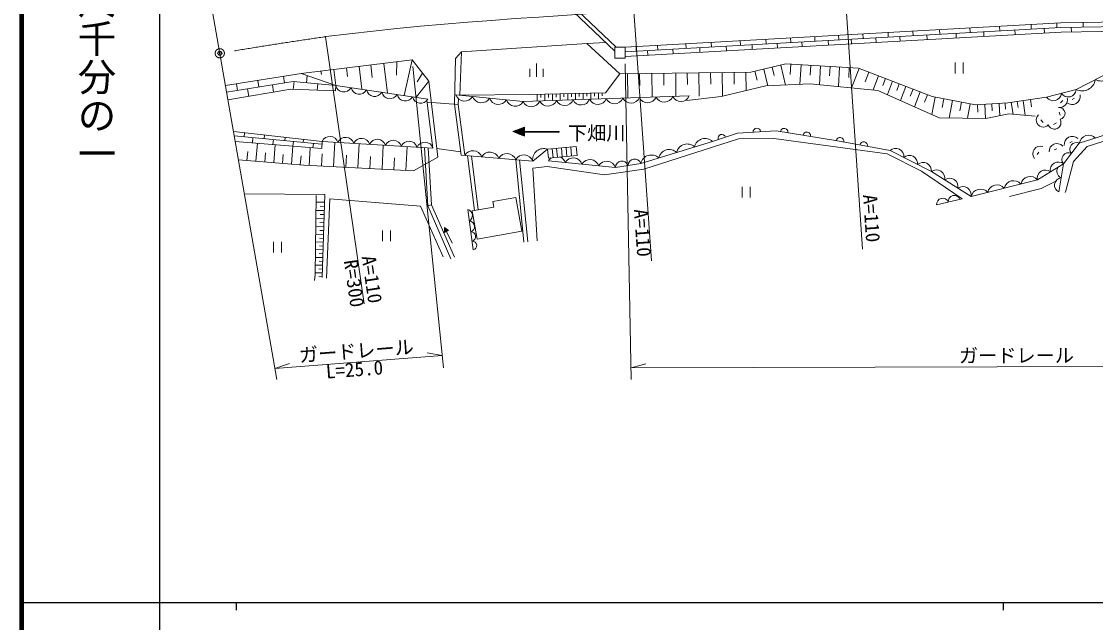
# Model space of a CAD drawing. Units: millimetres, scale not verified. Extents: x 40000 to 680000, y 20000 to 380000.
# Drawn here: x 40000 to 180022, y 202409 to 280706 of the extents above; entities that cross this region are included whole.
import ezdxf
from ezdxf.enums import TextEntityAlignment as Align

# ---------------------------------------------------------------- set-up
doc = ezdxf.new("R2010")
doc.units = ezdxf.units.MM
doc.header["$LTSCALE"] = 1000
doc.header["$PDMODE"] = 32
doc.header["$PDSIZE"] = 500
doc.linetypes.add('CHAIN', pattern=[18.5, 12, -1.5, 3.5, -1.5])
for name, color, linetype, lineweight in [('M-BGD', 7, 'Continuous', 13), ('M-BMK', 2, 'CHAIN', 13), ('M-STR-HTXT', 7, 'Continuous', 13), ('M-TTL', 2, 'Continuous', 140), ('M-TTL-BAND', 7, 'Continuous', 25)]:
    doc.layers.add(name, color=color, linetype=linetype, lineweight=lineweight)
doc.layers.add('M-BMK-HTXT', color=7, linetype='Continuous')
doc.layers.add('M-OTRS', color=6, linetype='Continuous')
doc.styles.add('@ＭＳ ゴシック', font='')
doc.styles.add('ＭＳ ゴシック', font='')
doc.styles.get('@ＭＳ ゴシック').set_extended_font_data('@MS Gothic')
doc.styles.get('ＭＳ ゴシック').set_extended_font_data('MS Gothic')

msp = doc.modelspace()

# ---------------------------------------------------------------- linework, layer by layer
at = {"layer": 'M-BGD'}
for p, q in [((117349, 276848), (108280, 285489)), ((117533, 277365), (108958, 285534)), ((167543, 279490), (167510, 280089)), ((171648, 279720), (171615, 280319)), ((174998, 279908), (174964, 280507)), ((178429, 279982), (178419, 280582)), ((143444, 278139), (143410, 278739)), ((146541, 278313), (146508, 278912)), ((149731, 278492), (149697, 279091)), ((153009, 278676), (152975, 279275)), ((154512, 278760), (154546, 278161)), ((156229, 278856), (156195, 279455)), ((158042, 278958), (158075, 278359)), ((159710, 279051), (159676, 279650)), ((161836, 279170), (161869, 278571)), ((163667, 279273), (163633, 279872)), ((165443, 279372), (165477, 278773)), ((169512, 279600), (169546, 279001)), ((173337, 279815), (173370, 279216)), ((176867, 279958), (176876, 279358)), ((113710, 277829), (116181, 277962)), ((120153, 276834), (120119, 277433)), ((122970, 276992), (122937, 277591)), ((126652, 277198), (126618, 277797)), ((128415, 277297), (128449, 276698)), ((129947, 277383), (129914, 277982)), ((131873, 277491), (131906, 276892)), ((133746, 277596), (133713, 278195)), ((135245, 277680), (135278, 277081)), ((137095, 277784), (137061, 278383)), ((138536, 277864), (138570, 277265)), ((140299, 277963), (140265, 278562)), ((141727, 278043), (141760, 277444)), ((145163, 278236), (145196, 277637)), ((148178, 278405), (148211, 277806)), ((151400, 278585), (151434, 277986)), ((121624, 276917), (121657, 276318)), ((124906, 277101), (124940, 276502)), ((80721, 274457), (80973, 272383)), ((82360, 274656), (82495, 273541)), ((84019, 274857), (84380, 271877)), ((85528, 275041), (85725, 273417)), ((87253, 275250), (87723, 271382)), ((88929, 275454), (88872, 273707)), ((90927, 275696), (89872, 271063)), ((106272, 273477), (106272, 274527)), ((107147, 273477), (107147, 275227)), ((108022, 273477), (108022, 274527)), ((136792, 274504), (137312, 272320)), ((137884, 274764), (138144, 273672)), ((138976, 275024), (139595, 272422)), ((140294, 275141), (140216, 273806)), ((141629, 275063), (141480, 272506)), ((142907, 274989), (142833, 273711)), ((144186, 274915), (144042, 272450)), ((145418, 274843), (145346, 273611)), ((146650, 274771), (146502, 272220)), ((147926, 274697), (147852, 273421)), ((149197, 274601), (148218, 272059)), ((161725, 275349), (161725, 273949)), ((162775, 275349), (162775, 273949)), ((74302, 272711), (74165, 273573)), ((77137, 272733), (77223, 273674)), ((79043, 274253), (79099, 273790)), ((92277, 273987), (91564, 272837)), ((118998, 273920), (119034, 270740)), ((120588, 273938), (120606, 272348)), ((122179, 273956), (122214, 270849)), ((123732, 273974), (123750, 272420)), ((125286, 273991), (125320, 270956)), ((126803, 274009), (126821, 272491)), ((128321, 274026), (128355, 270988)), ((129840, 274043), (129857, 272524)), ((131358, 274060), (131393, 270973)), ((132902, 274078), (132920, 272534)), ((134446, 274095), (134473, 271702)), ((135628, 274228), (135905, 273063)), ((150468, 274111), (149979, 272840)), ((151739, 273622), (151036, 271795)), ((152653, 273270), (152301, 272356)), ((177488, 271837), (182513, 274405)), ((68173, 271734), (68037, 272593)), ((69462, 271940), (69620, 270954)), ((70965, 272179), (70828, 273039)), ((72704, 272456), (72857, 271498)), ((75531, 272880), (75438, 271865)), ((78645, 272595), (78568, 271747)), ((80973, 272383), (92982, 270602)), ((93108, 272936), (91466, 270827)), ((153567, 272918), (152895, 271175)), ((154438, 272583), (154103, 271711)), ((155310, 272247), (154602, 270407)), ((156230, 271893), (155876, 270973)), ((173651, 270843), (177488, 271837)), ((93644, 264225), (92859, 270425)), ((96626, 271140), (105405, 270271)), ((96944, 269912), (96968, 270634)), ((105405, 270271), (127063, 271016)), ((107217, 271233), (107237, 270334)), ((107716, 271244), (107726, 270795)), ((108216, 271255), (108236, 270368)), ((108716, 271267), (108726, 270823)), ((109216, 271278), (109236, 270402)), ((109716, 271289), (109726, 270851)), ((110216, 271300), (110235, 270437)), ((110716, 271311), (110725, 270880)), ((111216, 271322), (111234, 270471)), ((111715, 271333), (111725, 270908)), ((112215, 271345), (112234, 270506)), ((112715, 271356), (112725, 270936)), ((113215, 271367), (113233, 270540)), ((113715, 271378), (113724, 270965)), ((114215, 271389), (114233, 270574)), ((114715, 271400), (114724, 270993)), ((115215, 271411), (115232, 270609)), ((115714, 271422), (115723, 271021)), ((157150, 271538), (156402, 269597)), ((158120, 271165), (157747, 270194)), ((159110, 270856), (158674, 268575)), ((160250, 270638), (160032, 269498)), ((161391, 270420), (160953, 268130)), ((169808, 270279), (169921, 269509)), ((170577, 270392), (170858, 268485)), ((171531, 270532), (171671, 269578)), ((175472, 270118), (175762, 270422)), ((176984, 270542), (177300, 270728)), ((196924, 270982), (177909, 264846)), ((92889, 270186), (96944, 269912)), ((97301, 263313), (96460, 269945)), ((97786, 263272), (96944, 269912)), ((162536, 270201), (162317, 269057)), ((163681, 269983), (163320, 268098)), ((164627, 269867), (164683, 268909)), ((165584, 269923), (165694, 268066)), ((166513, 269978), (166567, 269049)), ((167441, 270032), (167535, 268431)), ((168242, 270079), (168289, 269279)), ((169038, 270165), (169264, 268626)), ((175418, 268512), (175303, 268877)), ((172892, 267882), (173181, 267548)), ((174536, 267289), (174927, 267490)), ((69016, 265678), (69066, 266208)), ((104078, 266371), (105584, 266954)), ((105571, 265754), (104078, 266371)), ((104177, 266330), (105577, 266314)), ((104178, 266410), (105578, 266394)), ((104376, 266247), (105576, 266234)), ((104379, 266487), (105579, 266474)), ((104575, 266165), (105575, 266154)), ((104580, 266565), (105580, 266554)), ((104774, 266083), (105574, 266074)), ((104781, 266643), (105581, 266634)), ((104982, 266721), (105582, 266714)), ((105183, 266799), (105583, 266794)), ((105383, 266876), (105583, 266874)), ((105584, 266954), (105571, 265754)), ((110077, 266265), (105577, 266314)), ((110076, 266225), (105577, 266274)), ((110078, 266385), (105578, 266434)), ((110078, 266345), (105578, 266394)), ((110077, 266305), (105578, 266354)), ((110076, 266225), (110078, 266385)), ((67735, 265800), (79174, 264711)), ((70165, 265569), (70101, 264893)), ((70558, 262515), (70748, 264839)), ((71626, 265430), (71672, 265921)), ((72846, 265313), (72785, 264670)), ((72880, 262324), (73070, 264647)), ((74354, 265170), (74397, 265622)), ((75449, 265066), (75391, 264454)), ((76742, 264943), (76782, 265359)), ((78054, 264818), (77999, 264238)), ((93644, 264225), (79192, 265094)), ((80694, 261800), (80860, 264994)), ((83862, 261635), (84027, 264803)), ((104974, 266001), (105573, 265994)), ((105173, 265919), (105573, 265914)), ((105372, 265837), (105572, 265834)), ((130086, 265094), (120741, 262223)), ((177909, 264846), (175839, 262168)), ((176991, 265083), (176664, 264916)), ((69396, 262611), (69491, 263773)), ((71719, 262420), (71814, 263581)), ((74040, 262229), (74135, 263389)), ((75200, 262134), (75391, 264454)), ((77500, 261966), (77620, 264269)), ((79097, 261883), (79180, 263480)), ((82278, 261718), (82360, 263302)), ((87004, 261472), (87168, 264614)), ((90121, 261310), (90284, 264427)), ((92962, 256686), (92538, 264291)), ((93457, 256804), (93041, 264261)), ((94163, 264153), (97249, 263723)), ((106648, 262527), (97301, 263313)), ((99060, 256092), (98142, 263242)), ((108594, 264059), (106648, 262527)), ((109303, 262964), (109193, 264116)), ((109871, 263018), (109761, 264170)), ((110506, 263078), (110396, 264231)), ((111107, 263135), (110997, 264288)), ((111720, 263194), (111610, 264346)), ((172630, 263688), (172408, 263373)), ((174969, 264132), (174628, 263988)), ((76349, 262039), (76444, 263189)), ((85433, 261554), (85515, 263125)), ((88563, 261391), (88644, 262949)), ((99553, 256179), (98652, 263199)), ((105497, 251952), (104432, 262713)), ((105995, 252001), (104939, 262670)), ((117428, 261699), (108704, 262554)), ((120741, 262223), (117428, 261699)), ((175839, 262168), (175231, 258496)), ((133959, 259183), (133959, 257783)), ((135009, 259183), (135009, 257783)), ((79501, 257152), (78422, 257185)), ((79485, 256613), (78945, 256629)), ((92962, 256686), (93457, 256804)), ((95981, 249794), (92962, 256686)), ((96439, 249994), (93457, 256804)), ((162624, 257583), (159311, 256810)), ((79435, 255013), (78396, 255045)), ((79468, 256073), (78409, 256105)), ((79452, 255543), (78922, 255559)), ((98209, 256231), (98872, 250958)), ((79404, 253974), (78383, 254005)), ((79388, 253464), (78878, 253479)), ((79420, 254494), (78900, 254510)), ((87061, 253499), (87061, 252099)), ((88111, 253499), (88111, 252099)), ((95152, 253232), (95167, 253866)), ((95665, 253473), (95152, 253232)), ((95158, 253485), (95254, 253280)), ((95160, 253570), (95289, 253296)), ((95162, 253654), (95323, 253312)), ((95164, 253739), (95357, 253328)), ((95166, 253823), (95391, 253344)), ((95167, 253866), (95665, 253473)), ((95201, 253839), (95426, 253360)), ((95267, 253787), (95460, 253376)), ((95333, 253735), (95494, 253393)), ((95400, 253682), (95528, 253409)), ((95466, 253630), (95562, 253425)), ((95532, 253578), (95597, 253441)), ((95599, 253525), (95631, 253457)), ((79372, 252954), (78371, 252984)), ((79357, 252453), (78856, 252468)), ((95154, 253316), (95186, 253248)), ((95156, 253401), (95220, 253264)), ((96132, 251813), (95408, 253352)), ((72836, 252008), (72836, 250608)), ((73886, 252008), (73886, 250608)), ((79311, 250953), (78347, 250982)), ((79342, 251952), (78359, 251982)), ((79326, 251453), (78835, 251468)), ((79280, 249953), (78335, 249982)), ((79265, 249453), (78792, 249468)), ((79296, 250453), (78814, 250468)), ((79219, 247954), (78311, 247982)), ((79250, 248954), (78323, 248982)), ((79234, 248454), (78771, 248468)), ((79203, 247454), (78749, 247468))]:
    msp.add_line(p, q, dxfattribs=at)
for points in [[(118698, 276753), (175510, 279937), (186058, 280102)], [(118704, 277354), (175488, 280536), (186048, 280702)], [(118693, 276151), (175531, 279337), (186067, 279502)], [(97154, 271088), (97366, 276763), (113710, 277829), (117998, 273909)], [(96460, 269945), (96579, 275882), (97366, 276763)], [(68276, 262703), (76792, 262003), (91120, 261258), (94295, 263052), (93108, 272936), (90927, 275696), (76456, 273939)], [(97154, 271088), (106217, 271211), (116137, 271432), (117998, 273909), (135103, 274103), (139631, 275180), (149128, 274627), (158735, 270928), (164367, 269851), (168591, 270100), (173651, 270843)], [(66587, 272362), (76456, 273939), (80973, 272383)], [(66737, 271505), (75425, 272890), (80973, 272383)], [(80973, 272383), (80947, 271657), (75112, 271877), (66913, 270499)], [(126581, 270431), (127078, 270449), (131201, 270928), (137035, 272308), (142810, 272566), (151644, 271738), (159623, 268149), (165724, 268066), (168733, 268673), (172156, 268369)], [(176056, 258435), (176130, 258656), (177161, 262484), (178946, 264417), (197006, 270187), (205813, 272036), (205963, 269960), (210506, 270076), (209931, 258044)], [(67636, 266366), (79192, 265094), (79148, 264143), (67861, 265079)], [(153235, 263907), (146390, 265153), (138384, 266450), (133360, 266174), (130086, 265094)], [(107209, 252117), (106657, 261614), (108534, 261807), (115988, 260731), (121123, 261448), (133498, 265424), (138081, 265479), (152879, 263464), (157351, 261228), (162624, 257583)], [(175839, 262168), (172443, 260070), (163809, 257889), (158618, 261146), (153235, 263907)], [(168812, 257911), (172925, 258960), (174840, 259904)], [(69055, 258252), (79532, 258152), (79201, 247357)], [(78183, 246982), (78308, 247728), (78432, 258039)], [(79775, 247254), (80189, 257606), (92005, 256668), (94959, 250042)]]:
    msp.add_lwpolyline(points, dxfattribs=at)
for points in [[(117341, 275932), (118691, 275920), (118704, 277354), (117354, 277366)], [(108594, 264059), (112324, 264414), (112433, 263262), (108704, 262906)], [(105221, 253387), (99424, 252366), (98776, 256042), (101594, 256538), (101467, 257260), (104446, 257785)]]:
    msp.add_lwpolyline(points, close=True, dxfattribs=at)
for centre, radius, start, end in [((178257, 273433), 1771, 244.28236, 349.8507), ((180769, 274717), 1771, 244.28236, 349.8507), ((82029, 272611), 1081, 192.20728, 330.92446), ((84031, 272314), 1081, 192.20728, 330.92446), ((86032, 272018), 1081, 192.20728, 330.92446), ((176441, 271929), 1052, 214.0492, 354.9911), ((88034, 271721), 1081, 192.20728, 330.92446), ((90035, 271424), 1081, 192.20728, 330.92446), ((92037, 271127), 1081, 192.20728, 330.92446), ((97775, 271548), 1219, 199.53075, 329.15511), ((99969, 271330), 1219, 199.53075, 329.15511), ((102164, 271113), 1219, 199.53075, 329.15511), ((104359, 270895), 1219, 199.53075, 329.15511), ((106471, 270796), 1189, 206.24381, 337.69851), ((108637, 270871), 1189, 206.24381, 337.69851), ((110803, 270945), 1189, 206.24381, 337.69851), ((112969, 271020), 1189, 206.24381, 337.69851), ((115134, 271094), 1189, 206.24381, 337.69851), ((117300, 271169), 1189, 206.24381, 337.69851), ((119466, 271243), 1189, 206.24381, 337.69851), ((121632, 271318), 1189, 206.24381, 337.69851), ((123798, 271393), 1189, 206.24381, 337.69851), ((125963, 271467), 1189, 206.24381, 337.69851), ((174522, 271432), 1052, 214.0492, 354.9911), ((175305, 270538), 1057, 264.50192, 11.40648), ((176956, 270945), 1061, 230.32069, 10.53056), ((175290, 268727), 763, 278.67369, 96.54432), ((173203, 267870), 912, 132.95484, 315.93606), ((174661, 267544), 859, 201.01659, 29.93463), ((135872, 266312), 500, 3.14496, 183.14496), ((139433, 266280), 500, 350.79418, 170.79418), ((142387, 265801), 500, 350.79418, 170.79418), ((80199, 264619), 1114, 18.3715, 154.7416), ((82264, 264495), 1114, 18.3715, 154.7416), ((84329, 264370), 1114, 18.3715, 154.7416), ((86393, 264246), 1114, 18.3715, 154.7416), ((88458, 264122), 1114, 18.3715, 154.7416), ((90523, 263998), 1114, 18.3715, 154.7416), ((92587, 263874), 1114, 18.3715, 154.7416), ((126792, 263332), 1417, 47.46919, 166.68869), ((129129, 264050), 1417, 47.46919, 166.68869), ((131307, 265497), 500, 18.25582, 198.25582), ((146710, 265087), 500, 350.46955, 170.46955), ((149813, 264530), 500, 349.68758, 169.68758), ((174983, 263817), 999, 40.04525, 185.62206), ((176994, 264689), 1053, 46.61458, 187.46646), ((177519, 264077), 862, 63.0958, 221.4821), ((179128, 264682), 1230, 43.41069, 172.35764), ((98849, 262648), 1233, 20.79562, 149.58847), ((101064, 262462), 1233, 20.79562, 149.58847), ((103280, 262275), 1233, 20.79562, 149.58847), ((105495, 262089), 1233, 20.79562, 149.58847), ((108082, 262707), 1446, 69.26199, 187.16006), ((122120, 261897), 1417, 47.46919, 166.68869), ((124456, 262615), 1417, 47.46919, 166.68869), ((153961, 263112), 1076, 353.31285, 132.38778), ((155755, 262192), 1076, 353.31285, 132.38778), ((172810, 263486), 974, 70.60052, 219.15515), ((176484, 262739), 862, 63.0958, 221.4821), ((109745, 261942), 1208, 124.20112, 149.54172), ((109745, 261942), 1208, 19.25256, 66.68578), ((111926, 261728), 1208, 19.25256, 149.54172), ((114107, 261514), 1208, 19.25256, 149.54172), ((116288, 261300), 1208, 19.25256, 149.54172), ((118280, 261679), 852, 19.28788, 178.70641), ((119937, 261942), 852, 19.28788, 178.70641), ((157549, 261272), 1076, 353.31285, 132.38778), ((175180, 261336), 1061, 51.61451, 191.80818), ((159273, 260269), 1095, 349.03201, 126.73833), ((171495, 259278), 1235, 39.85031, 168.50219), ((173482, 260287), 1061, 51.61451, 191.80818), ((175951, 261206), 968, 146.72702, 244.51943), ((161003, 259183), 1095, 349.03201, 126.73833), ((162734, 258097), 1095, 349.03201, 126.73833), ((167177, 258188), 1235, 39.85031, 168.50219), ((169336, 258733), 1235, 39.85031, 168.50219), ((175648, 259370), 968, 96.69567, 244.51943), ((160085, 256909), 780, 19.01718, 187.25086), ((161596, 257261), 780, 19.01718, 187.25086), ((165019, 257643), 1235, 39.85031, 168.50219), ((97931, 255422), 856, 303.30926, 71.01461), ((98359, 254000), 708, 287.70951, 86.61436), ((98562, 252688), 638, 285.43043, 88.89344), ((98798, 251515), 562, 277.49579, 96.82807)]:
    msp.add_arc(centre, radius, start, end, dxfattribs=at)
at = {"layer": 'M-BMK'}
msp.add_lwpolyline([(119824, 282063), (116732, 281875), (113639, 281685), (110547, 281490), (107455, 281288), (104364, 281076), (101274, 280852), (98185, 280613), (95097, 280357), (92011, 280081), (88927, 279784), (85845, 279461), (82767, 279112), (79691, 278734), (79637, 278727)], dxfattribs=at)
msp.add_circle((65852, 276564), 600, dxfattribs=at)
msp.add_arc((163989, -303809), 588612, 98.2392, 99.53909, dxfattribs=at)
at = {"layer": 'M-OTRS'}
msp.add_point((65852, 276564), dxfattribs=at)
msp.add_point((65852, 276564), dxfattribs=at)
at = {"layer": 'M-STR-HTXT'}
for p, q in [((60936, 304678), (73282, 234080)), ((147397, 284036), (149631, 251039)), ((119824, 282063), (122155, 249515)), ((79637, 278727), (84677, 243925)), ((91039, 274852), (95007, 235579)), ((118689, 275194), (119496, 234057)), ((73033, 235500), (94846, 237175)), ((94846, 237175), (92880, 237543)), ((73033, 235500), (74920, 236164)), ((119466, 235602), (121397, 236124)), ((119466, 235602), (229506, 235873))]:
    msp.add_line(p, q, dxfattribs=at)
at = {"layer": 'M-TTL'}
msp.add_line((40000, 380000), (40000, 20000), dxfattribs=at)
at = {"layer": 'M-TTL-BAND'}
for p, q in [((58000, 370000), (58000, 20000)), ((40000, 205000), (579000, 205000)), ((68000, 205000), (68000, 204000)), ((168000, 205000), (168000, 204000))]:
    msp.add_line(p, q, dxfattribs=at)

# ---------------------------------------------------------------- texts
at = {"layer": 'M-BMK-HTXT', "style": 'ＭＳ ゴシック'}
msp.add_text('下畑川', height=1833, rotation=0.226, dxfattribs=at).set_placement((114990, 266176), align=Align.MIDDLE_CENTER)
at = {"layer": 'M-STR-HTXT', "style": 'ＭＳ ゴシック'}
for s, rotation, p in [('A=110', 273.873, (149366, 254962)), ('A=110', 278.239, (84246, 246899)), ('ガードレール', 4.39, (83767, 236324)), ('ガードレール', 0.141, (169712, 235725))]:
    msp.add_text(s, height=1833, rotation=rotation, dxfattribs=at).set_placement(p, align=Align.BOTTOM_CENTER)
for s, rotation, p in [('A=110', 274.095, (121888, 253237)), ('R=300', 278.239, (84272, 246722)), ('L=25.0', 4.39, (83340, 236291))]:
    msp.add_text(s, height=1833, rotation=rotation, dxfattribs=at).set_placement(p, align=Align.TOP_CENTER)
at = {"layer": 'M-TTL-BAND', "style": '@ＭＳ ゴシック'}
msp.add_text('縮尺千分の一', height=3666, rotation=270, dxfattribs=at).set_placement((49777, 261030), align=Align.MIDDLE_RIGHT)

doc.saveas('drawing.dxf')
